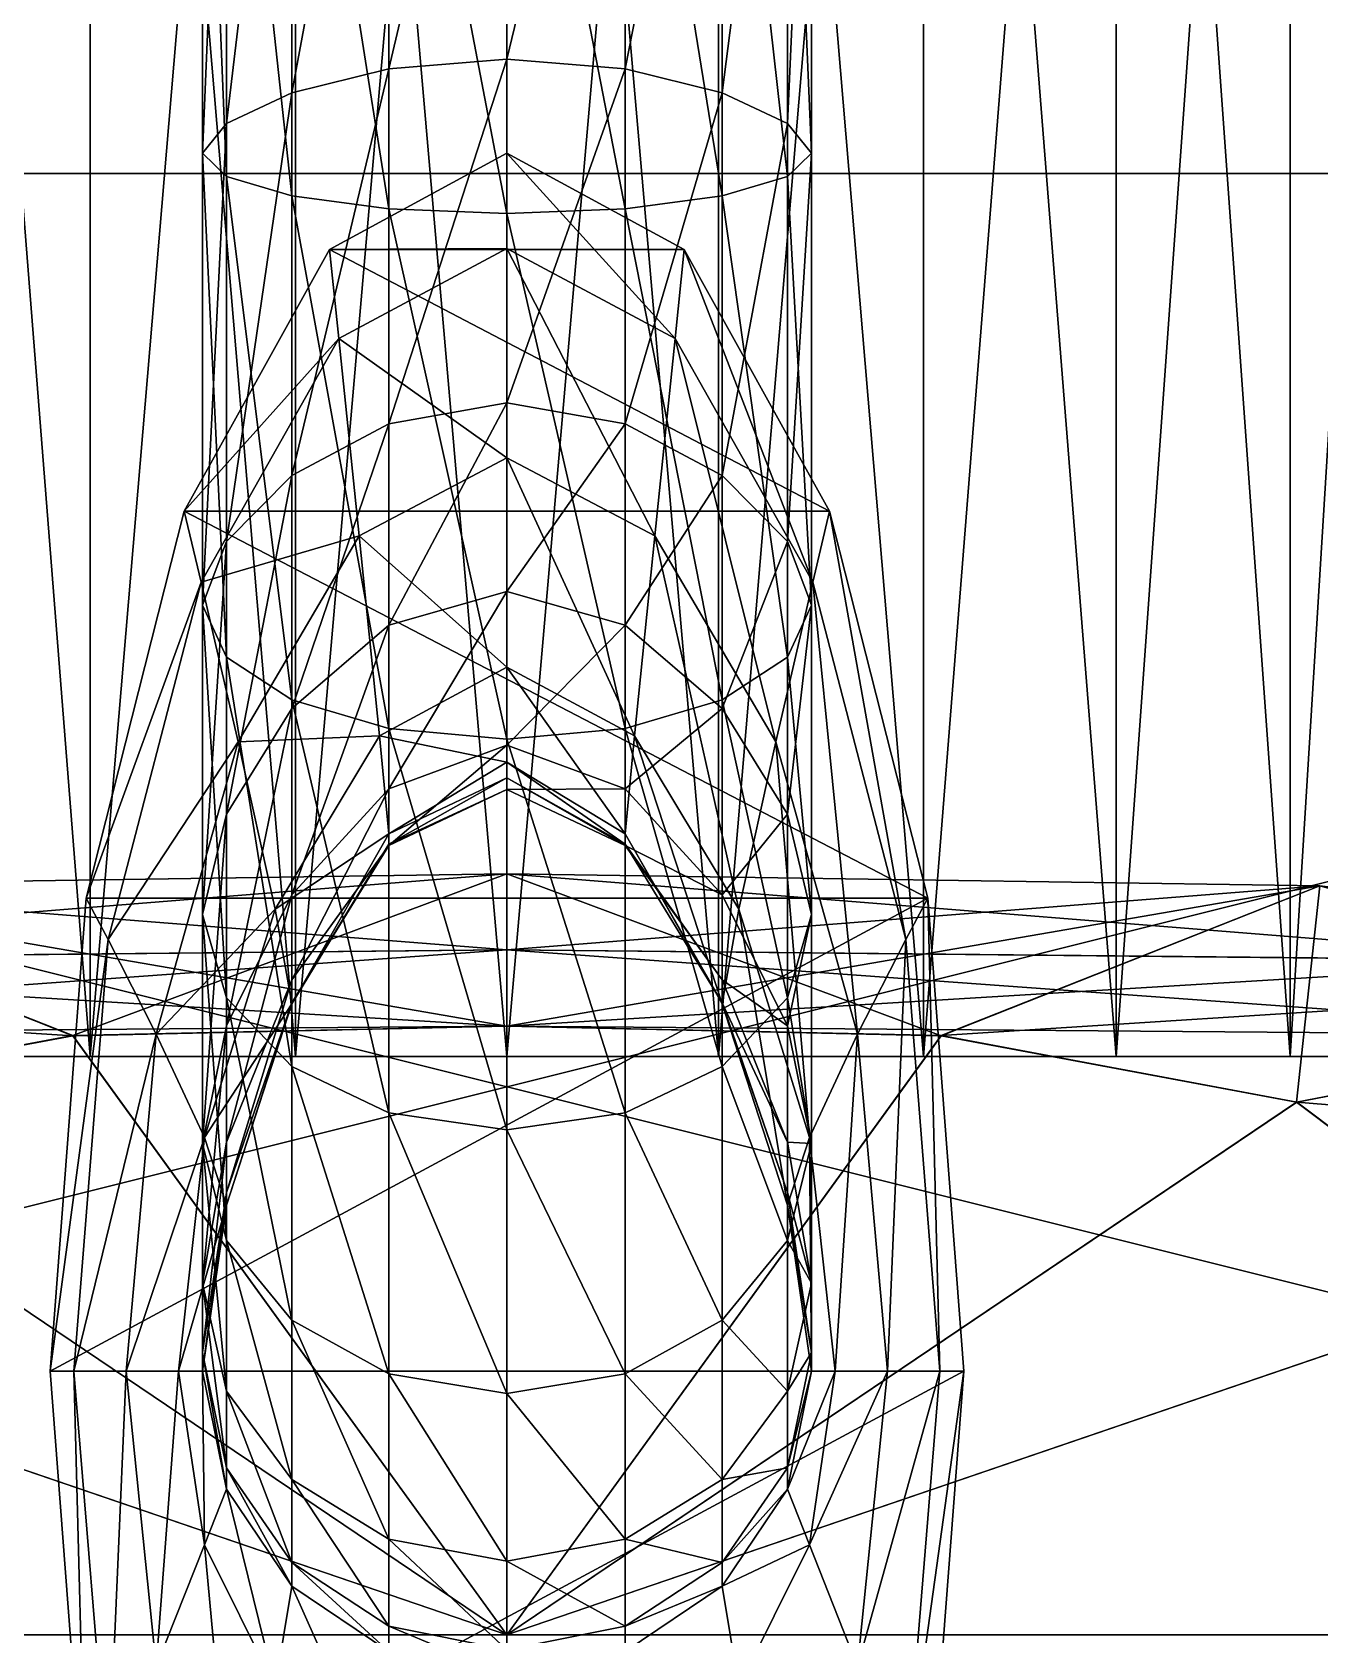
# Model space of a CAD drawing. Header units: metres. Extents: x -1.08 to 1.08, y -0.87 to 1.76.
# Drawn here: x -0.078 to 0.1335, y 0 to 0.2632 of the extents above; entities that cross this region are included whole.
import ezdxf

# ---------------------------------------------------------------- set-up
doc = ezdxf.new("R2010")
doc.units = ezdxf.units.M

msp = doc.modelspace()

# ---------------------------------------------------------------- linework, layer by layer
at = {"layer": 'Banana 1'}
for points in [[(-0.05, 0.24333, -0.53271), (-0.04605, 0.3373, -0.51308), (-0.04605, 0.24824, -0.51211)], [(-0.05, 0.24333, -0.53271), (-0.05, 0.3363, -0.53245), (-0.04605, 0.3373, -0.51308)], [(-0.04605, 0.24824, -0.51211), (-0.03531, 0.33835, -0.49568), (-0.03531, 0.25327, -0.49225)], [(-0.04605, 0.24824, -0.51211), (-0.04605, 0.3373, -0.51308), (-0.03531, 0.33835, -0.49568)], [(-0.03531, 0.25327, -0.49225), (-0.01941, 0.33917, -0.48312), (-0.01941, 0.2572, -0.47728)], [(-0.03531, 0.25327, -0.49225), (-0.03531, 0.33835, -0.49568), (-0.01941, 0.33917, -0.48312)], [(-0.01941, 0.2572, -0.47728), (0, 0.3395, -0.4783), (0, 0.25878, -0.47137)], [(-0.01941, 0.2572, -0.47728), (-0.01941, 0.33917, -0.48312), (0, 0.3395, -0.4783)], [(0, 0.25878, -0.47137), (0, 0.3395, -0.4783), (0.01941, 0.33917, -0.48312)], [(0, 0.25878, -0.47137), (0.01941, 0.33917, -0.48312), (0.01941, 0.2572, -0.47728)], [(0.01941, 0.2572, -0.47728), (0.01941, 0.33917, -0.48312), (0.03531, 0.33835, -0.49568)], [(0.01941, 0.2572, -0.47728), (0.03531, 0.33835, -0.49568), (0.03531, 0.25327, -0.49225)], [(0.03531, 0.25327, -0.49225), (0.03531, 0.33835, -0.49568), (0.04605, 0.3373, -0.51308)], [(0.03531, 0.25327, -0.49225), (0.04605, 0.3373, -0.51308), (0.04605, 0.24824, -0.51211)], [(0.04605, 0.24824, -0.51211), (0.04605, 0.3373, -0.51308), (0.05, 0.3363, -0.53245)], [(-0.04605, 0.2395, -0.55183), (-0.05, 0.3363, -0.53245), (-0.05, 0.24333, -0.53271)], [(-0.04605, 0.2395, -0.55183), (-0.04605, 0.33565, -0.55193), (-0.05, 0.3363, -0.53245)], [(-0.03531, 0.23635, -0.56748), (-0.04605, 0.33565, -0.55193), (-0.04605, 0.2395, -0.55183)], [(-0.03531, 0.23635, -0.56748), (-0.03531, 0.33512, -0.56789), (-0.04605, 0.33565, -0.55193)], [(-0.01941, 0.23423, -0.57806), (-0.03531, 0.33512, -0.56789), (-0.03531, 0.23635, -0.56748)], [(-0.01941, 0.23423, -0.57806), (-0.01941, 0.33477, -0.57866), (-0.03531, 0.33512, -0.56789)], [(0, 0.23345, -0.58194), (-0.01941, 0.33477, -0.57866), (-0.01941, 0.23423, -0.57806)], [(0, 0.23345, -0.58194), (0, 0.33463, -0.58262), (-0.01941, 0.33477, -0.57866)], [(0.01941, 0.23423, -0.57806), (0.01941, 0.33477, -0.57866), (0, 0.33463, -0.58262)], [(0.01941, 0.23423, -0.57806), (0, 0.33463, -0.58262), (0, 0.23345, -0.58194)], [(0.03531, 0.23635, -0.56748), (0.03531, 0.33512, -0.56789), (0.01941, 0.33477, -0.57866)], [(0.03531, 0.23635, -0.56748), (0.01941, 0.33477, -0.57866), (0.01941, 0.23423, -0.57806)], [(0.04605, 0.2395, -0.55183), (0.04605, 0.33565, -0.55193), (0.03531, 0.33512, -0.56789)], [(0.04605, 0.2395, -0.55183), (0.03531, 0.33512, -0.56789), (0.03531, 0.23635, -0.56748)], [(0.05, 0.24333, -0.53271), (0.05, 0.3363, -0.53245), (0.04605, 0.33565, -0.55193)], [(0.04605, 0.24824, -0.51211), (0.05, 0.3363, -0.53245), (0.05, 0.24333, -0.53271)], [(0.05, 0.24333, -0.53271), (0.04605, 0.33565, -0.55193), (0.04605, 0.2395, -0.55183)], [(-0.01941, 0.19891, -0.4664), (0, 0.25878, -0.47137), (0, 0.20234, -0.45998)], [(-0.01941, 0.19891, -0.4664), (-0.01941, 0.2572, -0.47728), (0, 0.25878, -0.47137)], [(0, 0.20234, -0.45998), (0, 0.25878, -0.47137), (0.01941, 0.2572, -0.47728)], [(-0.03531, 0.19043, -0.48239), (-0.01941, 0.2572, -0.47728), (-0.01941, 0.19891, -0.4664)], [(-0.03531, 0.19043, -0.48239), (-0.03531, 0.25327, -0.49225), (-0.01941, 0.2572, -0.47728)], [(0, 0.20234, -0.45998), (0.01941, 0.2572, -0.47728), (0.01941, 0.19891, -0.4664)], [(0.01941, 0.19891, -0.4664), (0.01941, 0.2572, -0.47728), (0.03531, 0.25327, -0.49225)], [(-0.04605, 0.17959, -0.50309), (-0.03531, 0.25327, -0.49225), (-0.03531, 0.19043, -0.48239)], [(-0.04605, 0.17959, -0.50309), (-0.04605, 0.24824, -0.51211), (-0.03531, 0.25327, -0.49225)], [(0.01941, 0.19891, -0.4664), (0.03531, 0.25327, -0.49225), (0.03531, 0.19043, -0.48239)], [(0.03531, 0.19043, -0.48239), (0.03531, 0.25327, -0.49225), (0.04605, 0.24824, -0.51211)], [(-0.05, 0.16911, -0.5236), (-0.04605, 0.24824, -0.51211), (-0.04605, 0.17959, -0.50309)], [(-0.05, 0.16911, -0.5236), (-0.05, 0.24333, -0.53271), (-0.04605, 0.24824, -0.51211)], [(0.03531, 0.19043, -0.48239), (0.04605, 0.24824, -0.51211), (0.04605, 0.17959, -0.50309)], [(0.04605, 0.17959, -0.50309), (0.04605, 0.24824, -0.51211), (0.05, 0.24333, -0.53271)], [(-0.04605, 0.16057, -0.54108), (-0.05, 0.24333, -0.53271), (-0.05, 0.16911, -0.5236)], [(-0.04605, 0.16057, -0.54108), (-0.04605, 0.2395, -0.55183), (-0.05, 0.24333, -0.53271)], [(-0.02912, 0.22755, -0.1973), (0, 0.22771, -0.21019), (0, 0.24333, -0.1973)], [(0.02912, 0.22755, -0.1973), (-0.02912, 0.22755, -0.1973), (0, 0.24333, -0.1973)], [(0, 0.24333, -0.1973), (0.0276, 0.21292, -0.21019), (0.02912, 0.22755, -0.1973)], [(0, 0.24333, -0.1973), (0, 0.22771, -0.21019), (0.0276, 0.21292, -0.21019)], [(0.05, 0.16911, -0.5236), (0.05, 0.24333, -0.53271), (0.04605, 0.2395, -0.55183)], [(0.04605, 0.17959, -0.50309), (0.05, 0.24333, -0.53271), (0.05, 0.16911, -0.5236)], [(-0.03531, 0.15358, -0.55539), (-0.04605, 0.2395, -0.55183), (-0.04605, 0.16057, -0.54108)], [(-0.03531, 0.15358, -0.55539), (-0.03531, 0.23635, -0.56748), (-0.04605, 0.2395, -0.55183)], [(0.04605, 0.16057, -0.54108), (0.04605, 0.2395, -0.55183), (0.03531, 0.23635, -0.56748)], [(0.05, 0.16911, -0.5236), (0.04605, 0.2395, -0.55183), (0.04605, 0.16057, -0.54108)], [(-0.01941, 0.14886, -0.56506), (-0.03531, 0.23635, -0.56748), (-0.03531, 0.15358, -0.55539)], [(-0.01941, 0.14886, -0.56506), (-0.01941, 0.23423, -0.57806), (-0.03531, 0.23635, -0.56748)], [(0.03531, 0.15358, -0.55539), (0.03531, 0.23635, -0.56748), (0.01941, 0.23423, -0.57806)], [(0.04605, 0.16057, -0.54108), (0.03531, 0.23635, -0.56748), (0.03531, 0.15358, -0.55539)], [(0, 0.14712, -0.56861), (-0.01941, 0.23423, -0.57806), (-0.01941, 0.14886, -0.56506)], [(0, 0.14712, -0.56861), (0, 0.23345, -0.58194), (-0.01941, 0.23423, -0.57806)], [(0.01941, 0.14886, -0.56506), (0.01941, 0.23423, -0.57806), (0, 0.23345, -0.58194)], [(0.01941, 0.14886, -0.56506), (0, 0.23345, -0.58194), (0, 0.14712, -0.56861)], [(0.03531, 0.15358, -0.55539), (0.01941, 0.23423, -0.57806), (0.01941, 0.14886, -0.56506)], [(-0.05297, 0.18458, -0.1973), (-0.0276, 0.21292, -0.21019), (-0.02912, 0.22755, -0.1973)], [(0.05297, 0.18458, -0.1973), (-0.05297, 0.18458, -0.1973), (-0.02912, 0.22755, -0.1973)], [(-0.02912, 0.22755, -0.1973), (-0.0276, 0.21292, -0.21019), (0, 0.22771, -0.21019)], [(-0.02912, 0.22755, -0.1973), (0.02912, 0.22755, -0.1973), (0.05297, 0.18458, -0.1973)], [(-0.0276, 0.21292, -0.21019), (0, 0.19333, -0.24417), (0, 0.22771, -0.21019)], [(0, 0.22771, -0.21019), (0.02427, 0.18053, -0.24417), (0.0276, 0.21292, -0.21019)], [(0, 0.22771, -0.21019), (0, 0.19333, -0.24417), (0.02427, 0.18053, -0.24417)], [(0.02912, 0.22755, -0.1973), (0.0276, 0.21292, -0.21019), (0.05021, 0.1729, -0.21019)], [(0.02912, 0.22755, -0.1973), (0.05021, 0.1729, -0.21019), (0.05297, 0.18458, -0.1973)], [(-0.05297, 0.18458, -0.1973), (-0.05021, 0.1729, -0.21019), (-0.0276, 0.21292, -0.21019)], [(-0.05021, 0.1729, -0.21019), (-0.02427, 0.18053, -0.24417), (-0.0276, 0.21292, -0.21019)], [(-0.0276, 0.21292, -0.21019), (-0.02427, 0.18053, -0.24417), (0, 0.19333, -0.24417)], [(0.0276, 0.21292, -0.21019), (0.02427, 0.18053, -0.24417), (0.04414, 0.14669, -0.24417)], [(0.0276, 0.21292, -0.21019), (0.04414, 0.14669, -0.24417), (0.05021, 0.1729, -0.21019)], [(-0.01941, 0.16581, -0.44982), (0, 0.20234, -0.45998), (0, 0.17137, -0.44427)], [(-0.01941, 0.16581, -0.44982), (-0.01941, 0.19891, -0.4664), (0, 0.20234, -0.45998)], [(0, 0.17137, -0.44427), (0, 0.20234, -0.45998), (0.01941, 0.19891, -0.4664)], [(-0.03531, 0.15214, -0.46349), (-0.01941, 0.19891, -0.4664), (-0.01941, 0.16581, -0.44982)], [(-0.03531, 0.15214, -0.46349), (-0.03531, 0.19043, -0.48239), (-0.01941, 0.19891, -0.4664)], [(0, 0.17137, -0.44427), (0.01941, 0.19891, -0.4664), (0.01941, 0.16581, -0.44982)], [(0.01941, 0.16581, -0.44982), (0.01941, 0.19891, -0.4664), (0.03531, 0.19043, -0.48239)], [(-0.02427, 0.18053, -0.24417), (0, 0.15896, -0.29222), (0, 0.19333, -0.24417)], [(0, 0.19333, -0.24417), (0.02093, 0.14766, -0.29222), (0.02427, 0.18053, -0.24417)], [(0, 0.19333, -0.24417), (0, 0.15896, -0.29222), (0.02093, 0.14766, -0.29222)], [(-0.04605, 0.13482, -0.48081), (-0.03531, 0.19043, -0.48239), (-0.03531, 0.15214, -0.46349)], [(-0.04605, 0.13482, -0.48081), (-0.04605, 0.17959, -0.50309), (-0.03531, 0.19043, -0.48239)], [(0.01941, 0.16581, -0.44982), (0.03531, 0.19043, -0.48239), (0.03531, 0.15214, -0.46349)], [(0.03531, 0.15214, -0.46349), (0.03531, 0.19043, -0.48239), (0.04605, 0.17959, -0.50309)], [(-0.06908, 0.12099, -0.1973), (-0.05021, 0.1729, -0.21019), (-0.05297, 0.18458, -0.1973)], [(0.06908, 0.12099, -0.1973), (-0.06908, 0.12099, -0.1973), (-0.05297, 0.18458, -0.1973)], [(0.05297, 0.18458, -0.1973), (0.06908, 0.12099, -0.1973), (-0.05297, 0.18458, -0.1973)], [(0.05297, 0.18458, -0.1973), (0.05021, 0.1729, -0.21019), (0.06548, 0.1142, -0.21019)], [(0.05297, 0.18458, -0.1973), (0.06548, 0.1142, -0.21019), (0.06908, 0.12099, -0.1973)], [(-0.05021, 0.1729, -0.21019), (-0.04414, 0.14669, -0.24417), (-0.02427, 0.18053, -0.24417)], [(-0.05, 0.11833, -0.4973), (-0.04605, 0.17959, -0.50309), (-0.04605, 0.13482, -0.48081)], [(-0.05, 0.11833, -0.4973), (-0.05, 0.16911, -0.5236), (-0.04605, 0.17959, -0.50309)], [(-0.04414, 0.14669, -0.24417), (-0.02093, 0.14766, -0.29222), (-0.02427, 0.18053, -0.24417)], [(-0.02427, 0.18053, -0.24417), (-0.02093, 0.14766, -0.29222), (0, 0.15896, -0.29222)], [(0.02427, 0.18053, -0.24417), (0.02093, 0.14766, -0.29222), (0.03807, 0.11919, -0.29222)], [(0.02427, 0.18053, -0.24417), (0.03807, 0.11919, -0.29222), (0.04414, 0.14669, -0.24417)], [(0.03531, 0.15214, -0.46349), (0.04605, 0.17959, -0.50309), (0.04605, 0.13482, -0.48081)], [(0.04605, 0.13482, -0.48081), (0.04605, 0.17959, -0.50309), (0.05, 0.16911, -0.5236)], [(-0.06908, 0.12099, -0.1973), (-0.06548, 0.1142, -0.21019), (-0.05021, 0.1729, -0.21019)], [(-0.06548, 0.1142, -0.21019), (-0.04414, 0.14669, -0.24417), (-0.05021, 0.1729, -0.21019)], [(-0.01941, 0.13896, -0.41744), (0, 0.17137, -0.44427), (0, 0.14615, -0.41291)], [(-0.01941, 0.13896, -0.41744), (-0.01941, 0.16581, -0.44982), (0, 0.17137, -0.44427)], [(0, 0.14615, -0.41291), (0, 0.17137, -0.44427), (0.01941, 0.16581, -0.44982)], [(0.05021, 0.1729, -0.21019), (0.04414, 0.14669, -0.24417), (0.05757, 0.09868, -0.24417)], [(0.05021, 0.1729, -0.21019), (0.05757, 0.09868, -0.24417), (0.06548, 0.1142, -0.21019)], [(-0.04605, 0.10461, -0.51103), (-0.05, 0.16911, -0.5236), (-0.05, 0.11833, -0.4973)], [(-0.04605, 0.10461, -0.51103), (-0.04605, 0.16057, -0.54108), (-0.05, 0.16911, -0.5236)], [(0.05, 0.11833, -0.4973), (0.05, 0.16911, -0.5236), (0.04605, 0.16057, -0.54108)], [(0.04605, 0.13482, -0.48081), (0.05, 0.16911, -0.5236), (0.05, 0.11833, -0.4973)], [(-0.03531, 0.12152, -0.4285), (-0.01941, 0.16581, -0.44982), (-0.01941, 0.13896, -0.41744)], [(-0.03531, 0.12152, -0.4285), (-0.03531, 0.15214, -0.46349), (-0.01941, 0.16581, -0.44982)], [(0, 0.14615, -0.41291), (0.01941, 0.16581, -0.44982), (0.01941, 0.13896, -0.41744)], [(0.01941, 0.13896, -0.41744), (0.01941, 0.16581, -0.44982), (0.03531, 0.15214, -0.46349)], [(-0.03531, 0.09336, -0.52227), (-0.04605, 0.16057, -0.54108), (-0.04605, 0.10461, -0.51103)], [(-0.03531, 0.09336, -0.52227), (-0.03531, 0.15358, -0.55539), (-0.04605, 0.16057, -0.54108)], [(0.04605, 0.10461, -0.51103), (0.04605, 0.16057, -0.54108), (0.03531, 0.15358, -0.55539)], [(0.05, 0.11833, -0.4973), (0.04605, 0.16057, -0.54108), (0.04605, 0.10461, -0.51103)], [(-0.02093, 0.14766, -0.29222), (0, 0.14333, -0.3473), (0, 0.15896, -0.29222)], [(0, 0.15896, -0.29222), (0.01941, 0.13158, -0.3473), (0.02093, 0.14766, -0.29222)], [(0, 0.15896, -0.29222), (0, 0.14333, -0.3473), (0.01941, 0.13158, -0.3473)], [(-0.01941, 0.08577, -0.52986), (-0.03531, 0.15358, -0.55539), (-0.03531, 0.09336, -0.52227)], [(-0.01941, 0.08577, -0.52986), (-0.01941, 0.14886, -0.56506), (-0.03531, 0.15358, -0.55539)], [(0.03531, 0.09336, -0.52227), (0.03531, 0.15358, -0.55539), (0.01941, 0.14886, -0.56506)], [(0.04605, 0.10461, -0.51103), (0.03531, 0.15358, -0.55539), (0.03531, 0.09336, -0.52227)], [(-0.04605, 0.10003, -0.44228), (-0.03531, 0.15214, -0.46349), (-0.03531, 0.12152, -0.4285)], [(-0.04605, 0.10003, -0.44228), (-0.04605, 0.13482, -0.48081), (-0.03531, 0.15214, -0.46349)], [(0.01941, 0.13896, -0.41744), (0.03531, 0.15214, -0.46349), (0.03531, 0.12152, -0.4285)], [(0.03531, 0.12152, -0.4285), (0.03531, 0.15214, -0.46349), (0.04605, 0.13482, -0.48081)], [(-0.04414, 0.14669, -0.24417), (-0.03807, 0.11919, -0.29222), (-0.02093, 0.14766, -0.29222)], [(-0.03807, 0.11919, -0.29222), (-0.01941, 0.13158, -0.3473), (-0.02093, 0.14766, -0.29222)], [(-0.02093, 0.14766, -0.29222), (-0.01941, 0.13158, -0.3473), (0, 0.14333, -0.3473)], [(0, 0.08298, -0.53265), (-0.01941, 0.14886, -0.56506), (-0.01941, 0.08577, -0.52986)], [(0, 0.08298, -0.53265), (0, 0.14712, -0.56861), (-0.01941, 0.14886, -0.56506)], [(0.01941, 0.08577, -0.52986), (0.01941, 0.14886, -0.56506), (0, 0.14712, -0.56861)], [(0.03531, 0.09336, -0.52227), (0.01941, 0.14886, -0.56506), (0.01941, 0.08577, -0.52986)], [(0.02093, 0.14766, -0.29222), (0.01941, 0.13158, -0.3473), (0.03531, 0.10365, -0.3473)], [(0.02093, 0.14766, -0.29222), (0.03531, 0.10365, -0.3473), (0.03807, 0.11919, -0.29222)], [(-0.06548, 0.1142, -0.21019), (-0.05757, 0.09868, -0.24417), (-0.04414, 0.14669, -0.24417)], [(-0.05757, 0.09868, -0.24417), (-0.03807, 0.11919, -0.29222), (-0.04414, 0.14669, -0.24417)], [(-0.01941, 0.12965, -0.39274), (0, 0.14615, -0.41291), (0, 0.13883, -0.38961)], [(-0.01941, 0.12965, -0.39274), (-0.01941, 0.13896, -0.41744), (0, 0.14615, -0.41291)], [(0.01941, 0.08577, -0.52986), (0, 0.14712, -0.56861), (0, 0.08298, -0.53265)], [(0, 0.13883, -0.38961), (0, 0.14615, -0.41291), (0.01941, 0.13896, -0.41744)], [(0.04414, 0.14669, -0.24417), (0.03807, 0.11919, -0.29222), (0.04965, 0.0817, -0.29222)], [(0.04414, 0.14669, -0.24417), (0.04965, 0.0817, -0.29222), (0.05757, 0.09868, -0.24417)], [(-0.01941, 0.13158, -0.3473), (0, 0.14077, -0.3694), (0, 0.14333, -0.3473)], [(0, 0.14333, -0.3473), (0.01941, 0.12987, -0.37095), (0.01941, 0.13158, -0.3473)], [(0, 0.14333, -0.3473), (0, 0.14077, -0.3694), (0.01941, 0.12987, -0.37095)], [(-0.01941, 0.13158, -0.3473), (-0.01941, 0.12987, -0.37095), (0, 0.14077, -0.3694)], [(-0.01941, 0.12987, -0.37095), (0, 0.13883, -0.38961), (0, 0.14077, -0.3694)], [(0, 0.14077, -0.3694), (0.01941, 0.12965, -0.39274), (0.01941, 0.12987, -0.37095)], [(0, 0.14077, -0.3694), (0, 0.13883, -0.38961), (0.01941, 0.12965, -0.39274)], [(-0.03531, 0.1076, -0.40032), (-0.01941, 0.13896, -0.41744), (-0.01941, 0.12965, -0.39274)], [(-0.03531, 0.1076, -0.40032), (-0.03531, 0.12152, -0.4285), (-0.01941, 0.13896, -0.41744)], [(-0.01941, 0.12987, -0.37095), (-0.01941, 0.12965, -0.39274), (0, 0.13883, -0.38961)], [(0, 0.13883, -0.38961), (0.01941, 0.13896, -0.41744), (0.01941, 0.12965, -0.39274)], [(0.01941, 0.12965, -0.39274), (0.01941, 0.13896, -0.41744), (0.03531, 0.12152, -0.4285)], [(-0.05, 0.0807, -0.45497), (-0.04605, 0.13482, -0.48081), (-0.04605, 0.10003, -0.44228)], [(-0.05, 0.0807, -0.45497), (-0.05, 0.11833, -0.4973), (-0.04605, 0.13482, -0.48081)], [(0.03531, 0.12152, -0.4285), (0.04605, 0.13482, -0.48081), (0.04605, 0.10003, -0.44228)], [(0.04605, 0.10003, -0.44228), (0.04605, 0.13482, -0.48081), (0.05, 0.11833, -0.4973)], [(-0.03807, 0.11919, -0.29222), (-0.03531, 0.10365, -0.3473), (-0.01941, 0.13158, -0.3473)], [(-0.03531, 0.10365, -0.3473), (-0.01941, 0.12987, -0.37095), (-0.01941, 0.13158, -0.3473)], [(-0.03531, 0.10365, -0.3473), (-0.03531, 0.10383, -0.37468), (-0.01941, 0.12987, -0.37095)], [(-0.03531, 0.10383, -0.37468), (-0.01941, 0.12965, -0.39274), (-0.01941, 0.12987, -0.37095)], [(-0.03531, 0.10383, -0.37468), (-0.03531, 0.1076, -0.40032), (-0.01941, 0.12965, -0.39274)], [(0.01941, 0.13158, -0.3473), (0.03531, 0.10383, -0.37468), (0.03531, 0.10365, -0.3473)], [(0.01941, 0.13158, -0.3473), (0.01941, 0.12987, -0.37095), (0.03531, 0.10383, -0.37468)], [(0.01941, 0.12987, -0.37095), (0.03531, 0.1076, -0.40032), (0.03531, 0.10383, -0.37468)], [(0.01941, 0.12987, -0.37095), (0.01941, 0.12965, -0.39274), (0.03531, 0.1076, -0.40032)], [(0.01941, 0.12965, -0.39274), (0.03531, 0.12152, -0.4285), (0.03531, 0.1076, -0.40032)], [(-0.04605, 0.08091, -0.40965), (-0.03531, 0.12152, -0.4285), (-0.03531, 0.1076, -0.40032)], [(-0.04605, 0.08091, -0.40965), (-0.04605, 0.10003, -0.44228), (-0.03531, 0.12152, -0.4285)], [(0.03531, 0.1076, -0.40032), (0.03531, 0.12152, -0.4285), (0.04605, 0.10003, -0.44228)], [(-0.075, 0.04333, -0.1973), (-0.06548, 0.1142, -0.21019), (-0.06908, 0.12099, -0.1973)], [(-0.06908, 0.12099, -0.1973), (0.06908, 0.12099, -0.1973), (-0.075, 0.04333, -0.1973)], [(0.075, 0.04333, -0.1973), (-0.075, 0.04333, -0.1973), (0.06908, 0.12099, -0.1973)], [(-0.05757, 0.09868, -0.24417), (-0.04965, 0.0817, -0.29222), (-0.03807, 0.11919, -0.29222)], [(-0.04965, 0.0817, -0.29222), (-0.03531, 0.10365, -0.3473), (-0.03807, 0.11919, -0.29222)], [(0.03807, 0.11919, -0.29222), (0.03531, 0.10365, -0.3473), (0.04605, 0.07056, -0.3473)], [(0.03807, 0.11919, -0.29222), (0.04605, 0.07056, -0.3473), (0.04965, 0.0817, -0.29222)], [(0.06908, 0.12099, -0.1973), (0.06548, 0.1142, -0.21019), (0.07109, 0.04333, -0.21019)], [(0.06908, 0.12099, -0.1973), (0.07109, 0.04333, -0.21019), (0.075, 0.04333, -0.1973)], [(-0.04605, 0.06476, -0.4657), (-0.05, 0.11833, -0.4973), (-0.05, 0.0807, -0.45497)], [(-0.04605, 0.06476, -0.4657), (-0.04605, 0.10461, -0.51103), (-0.05, 0.11833, -0.4973)], [(0.05, 0.0807, -0.45497), (0.05, 0.11833, -0.4973), (0.04605, 0.10461, -0.51103)], [(0.04605, 0.10003, -0.44228), (0.05, 0.11833, -0.4973), (0.05, 0.0807, -0.45497)], [(-0.075, 0.04333, -0.1973), (-0.07109, 0.04333, -0.21019), (-0.06548, 0.1142, -0.21019)], [(-0.07109, 0.04333, -0.21019), (-0.05757, 0.09868, -0.24417), (-0.06548, 0.1142, -0.21019)], [(0.06548, 0.1142, -0.21019), (0.05757, 0.09868, -0.24417), (0.0625, 0.04333, -0.24417)], [(0.06548, 0.1142, -0.21019), (0.0625, 0.04333, -0.24417), (0.07109, 0.04333, -0.21019)], [(-0.04605, 0.07268, -0.37922), (-0.03531, 0.1076, -0.40032), (-0.03531, 0.10383, -0.37468)], [(-0.04605, 0.07268, -0.37922), (-0.04605, 0.08091, -0.40965), (-0.03531, 0.1076, -0.40032)], [(0.03531, 0.10383, -0.37468), (0.03531, 0.1076, -0.40032), (0.04605, 0.08091, -0.40965)], [(0.03531, 0.1076, -0.40032), (0.04605, 0.10003, -0.44228), (0.04605, 0.08091, -0.40965)], [(-0.04965, 0.0817, -0.29222), (-0.04605, 0.07056, -0.3473), (-0.03531, 0.10365, -0.3473)], [(-0.03531, 0.05171, -0.47449), (-0.04605, 0.10461, -0.51103), (-0.04605, 0.06476, -0.4657)], [(-0.03531, 0.05171, -0.47449), (-0.03531, 0.09336, -0.52227), (-0.04605, 0.10461, -0.51103)], [(-0.04605, 0.07056, -0.3473), (-0.03531, 0.10383, -0.37468), (-0.03531, 0.10365, -0.3473)], [(-0.04605, 0.07056, -0.3473), (-0.04605, 0.07268, -0.37922), (-0.03531, 0.10383, -0.37468)], [(0.04605, 0.06476, -0.4657), (0.04605, 0.10461, -0.51103), (0.03531, 0.09336, -0.52227)], [(0.03531, 0.10365, -0.3473), (0.03531, 0.10383, -0.37468), (0.04605, 0.07268, -0.37922)], [(0.03531, 0.10383, -0.37468), (0.04605, 0.08091, -0.40965), (0.04605, 0.07268, -0.37922)], [(0.03531, 0.10365, -0.3473), (0.04605, 0.07268, -0.37922), (0.04605, 0.07056, -0.3473)], [(0.05, 0.0807, -0.45497), (0.04605, 0.10461, -0.51103), (0.04605, 0.06476, -0.4657)], [(-0.07109, 0.04333, -0.21019), (-0.0625, 0.04333, -0.24417), (-0.05757, 0.09868, -0.24417)], [(-0.0625, 0.04333, -0.24417), (-0.04965, 0.0817, -0.29222), (-0.05757, 0.09868, -0.24417)], [(-0.05, 0.05779, -0.41801), (-0.04605, 0.10003, -0.44228), (-0.04605, 0.08091, -0.40965)], [(-0.05, 0.05779, -0.41801), (-0.05, 0.0807, -0.45497), (-0.04605, 0.10003, -0.44228)], [(0.04605, 0.08091, -0.40965), (0.04605, 0.10003, -0.44228), (0.05, 0.0807, -0.45497)], [(0.05757, 0.09868, -0.24417), (0.04965, 0.0817, -0.29222), (0.05391, 0.04333, -0.29222)], [(0.05757, 0.09868, -0.24417), (0.05391, 0.04333, -0.29222), (0.0625, 0.04333, -0.24417)], [(-0.01941, 0.0429, -0.48043), (-0.03531, 0.09336, -0.52227), (-0.03531, 0.05171, -0.47449)], [(-0.01941, 0.0429, -0.48043), (-0.01941, 0.08577, -0.52986), (-0.03531, 0.09336, -0.52227)], [(0.03531, 0.05171, -0.47449), (0.03531, 0.09336, -0.52227), (0.01941, 0.08577, -0.52986)], [(0.04605, 0.06476, -0.4657), (0.03531, 0.09336, -0.52227), (0.03531, 0.05171, -0.47449)], [(0, 0.03966, -0.48261), (-0.01941, 0.08577, -0.52986), (-0.01941, 0.0429, -0.48043)], [(0, 0.03966, -0.48261), (0, 0.08298, -0.53265), (-0.01941, 0.08577, -0.52986)], [(0.01941, 0.0429, -0.48043), (0.01941, 0.08577, -0.52986), (0, 0.08298, -0.53265)], [(0.03531, 0.05171, -0.47449), (0.01941, 0.08577, -0.52986), (0.01941, 0.0429, -0.48043)], [(-0.0625, 0.04333, -0.24417), (-0.05391, 0.04333, -0.29222), (-0.04965, 0.0817, -0.29222)], [(-0.05391, 0.04333, -0.29222), (-0.04605, 0.07056, -0.3473), (-0.04965, 0.0817, -0.29222)], [(0.01941, 0.0429, -0.48043), (0, 0.08298, -0.53265), (0, 0.03966, -0.48261)], [(0.04965, 0.0817, -0.29222), (0.04605, 0.07056, -0.3473), (0.05, 0.04333, -0.3473)], [(0.04965, 0.0817, -0.29222), (0.05, 0.04333, -0.3473), (0.05391, 0.04333, -0.29222)], [(-0.05, 0.04641, -0.38319), (-0.04605, 0.08091, -0.40965), (-0.04605, 0.07268, -0.37922)], [(-0.05, 0.04641, -0.38319), (-0.05, 0.05779, -0.41801), (-0.04605, 0.08091, -0.40965)], [(-0.04605, 0.04005, -0.42494), (-0.05, 0.0807, -0.45497), (-0.05, 0.05779, -0.41801)], [(-0.04605, 0.04005, -0.42494), (-0.04605, 0.06476, -0.4657), (-0.05, 0.0807, -0.45497)], [(0.04605, 0.07268, -0.37922), (0.04605, 0.08091, -0.40965), (0.05, 0.05779, -0.41801)], [(0.04605, 0.08091, -0.40965), (0.05, 0.0807, -0.45497), (0.05, 0.05779, -0.41801)], [(0.05, 0.05779, -0.41801), (0.05, 0.0807, -0.45497), (0.04605, 0.06476, -0.4657)], [(-0.05, 0.04333, -0.3473), (-0.04605, 0.07268, -0.37922), (-0.04605, 0.07056, -0.3473)], [(-0.05, 0.04333, -0.3473), (-0.05, 0.04641, -0.38319), (-0.04605, 0.07268, -0.37922)], [(0.04605, 0.07056, -0.3473), (0.04605, 0.07268, -0.37922), (0.05, 0.04641, -0.38319)], [(0.04605, 0.07268, -0.37922), (0.05, 0.05779, -0.41801), (0.05, 0.04641, -0.38319)], [(-0.05391, 0.04333, -0.29222), (-0.05, 0.04333, -0.3473), (-0.04605, 0.07056, -0.3473)], [(0.04605, 0.07056, -0.3473), (0.05, 0.04641, -0.38319), (0.05, 0.04333, -0.3473)], [(-0.03531, 0.02552, -0.43063), (-0.04605, 0.06476, -0.4657), (-0.04605, 0.04005, -0.42494)], [(-0.03531, 0.02552, -0.43063), (-0.03531, 0.05171, -0.47449), (-0.04605, 0.06476, -0.4657)], [(0.04605, 0.04005, -0.42494), (0.04605, 0.06476, -0.4657), (0.03531, 0.05171, -0.47449)], [(0.05, 0.05779, -0.41801), (0.04605, 0.06476, -0.4657), (0.04605, 0.04005, -0.42494)], [(-0.04605, 0.02745, -0.38629), (-0.05, 0.05779, -0.41801), (-0.05, 0.04641, -0.38319)], [(-0.04605, 0.02745, -0.38629), (-0.04605, 0.04005, -0.42494), (-0.05, 0.05779, -0.41801)], [(0.05, 0.04641, -0.38319), (0.05, 0.05779, -0.41801), (0.04605, 0.04005, -0.42494)], [(-0.01941, 0.01571, -0.43446), (-0.03531, 0.05171, -0.47449), (-0.03531, 0.02552, -0.43063)], [(-0.01941, 0.01571, -0.43446), (-0.01941, 0.0429, -0.48043), (-0.03531, 0.05171, -0.47449)], [(0.03531, 0.02552, -0.43063), (0.03531, 0.05171, -0.47449), (0.01941, 0.0429, -0.48043)], [(0.04605, 0.04005, -0.42494), (0.03531, 0.05171, -0.47449), (0.03531, 0.02552, -0.43063)], [(-0.04605, 0.02392, -0.3473), (-0.05, 0.04641, -0.38319), (-0.05, 0.04333, -0.3473)], [(-0.04605, 0.02392, -0.3473), (-0.04605, 0.02745, -0.38629), (-0.05, 0.04641, -0.38319)], [(0.05, 0.04333, -0.3473), (0.05, 0.04641, -0.38319), (0.04605, 0.02745, -0.38629)], [(0.05, 0.04641, -0.38319), (0.04605, 0.04005, -0.42494), (0.04605, 0.02745, -0.38629)], [(-0.06908, -0.03432, -0.1973), (-0.07109, 0.04333, -0.21019), (-0.075, 0.04333, -0.1973)], [(-0.06908, -0.03432, -0.1973), (-0.075, 0.04333, -0.1973), (0.075, 0.04333, -0.1973)], [(-0.06908, -0.03432, -0.1973), (-0.06548, -0.02522, -0.21019), (-0.07109, 0.04333, -0.21019)], [(-0.06548, -0.02522, -0.21019), (-0.0625, 0.04333, -0.24417), (-0.07109, 0.04333, -0.21019)], [(0.075, 0.04333, -0.1973), (0.06908, -0.03432, -0.1973), (-0.06908, -0.03432, -0.1973)], [(-0.06548, -0.02522, -0.21019), (-0.05757, -0.0052, -0.24417), (-0.0625, 0.04333, -0.24417)], [(-0.05757, -0.0052, -0.24417), (-0.05391, 0.04333, -0.29222), (-0.0625, 0.04333, -0.24417)], [(-0.05757, -0.0052, -0.24417), (-0.04965, 0.01482, -0.29222), (-0.05391, 0.04333, -0.29222)], [(-0.04965, 0.01482, -0.29222), (-0.05, 0.04333, -0.3473), (-0.05391, 0.04333, -0.29222)], [(-0.04965, 0.01482, -0.29222), (-0.04605, 0.02392, -0.3473), (-0.05, 0.04333, -0.3473)], [(0, 0.0121, -0.43587), (-0.01941, 0.0429, -0.48043), (-0.01941, 0.01571, -0.43446)], [(0, 0.0121, -0.43587), (0, 0.03966, -0.48261), (-0.01941, 0.0429, -0.48043)], [(0.01941, 0.01571, -0.43446), (0.01941, 0.0429, -0.48043), (0, 0.03966, -0.48261)], [(0.03531, 0.02552, -0.43063), (0.01941, 0.0429, -0.48043), (0.01941, 0.01571, -0.43446)], [(0.05391, 0.04333, -0.29222), (0.04605, 0.02392, -0.3473), (0.04965, 0.01482, -0.29222)], [(0.05391, 0.04333, -0.29222), (0.05, 0.04333, -0.3473), (0.04605, 0.02392, -0.3473)], [(0.05, 0.04333, -0.3473), (0.04605, 0.02745, -0.38629), (0.04605, 0.02392, -0.3473)], [(0.0625, 0.04333, -0.24417), (0.04965, 0.01482, -0.29222), (0.05757, -0.0052, -0.24417)], [(0.0625, 0.04333, -0.24417), (0.05391, 0.04333, -0.29222), (0.04965, 0.01482, -0.29222)], [(0.07109, 0.04333, -0.21019), (0.05757, -0.0052, -0.24417), (0.06548, -0.02522, -0.21019)], [(0.07109, 0.04333, -0.21019), (0.0625, 0.04333, -0.24417), (0.05757, -0.0052, -0.24417)], [(0.075, 0.04333, -0.1973), (0.06548, -0.02522, -0.21019), (0.06908, -0.03432, -0.1973)], [(0.075, 0.04333, -0.1973), (0.07109, 0.04333, -0.21019), (0.06548, -0.02522, -0.21019)], [(-0.03531, 0.01192, -0.38884), (-0.04605, 0.04005, -0.42494), (-0.04605, 0.02745, -0.38629)], [(-0.03531, 0.01192, -0.38884), (-0.03531, 0.02552, -0.43063), (-0.04605, 0.04005, -0.42494)], [(0.01941, 0.01571, -0.43446), (0, 0.03966, -0.48261), (0, 0.0121, -0.43587)], [(0.04605, 0.02745, -0.38629), (0.04605, 0.04005, -0.42494), (0.03531, 0.02552, -0.43063)], [(-0.03531, 0.00802, -0.3473), (-0.04605, 0.02745, -0.38629), (-0.04605, 0.02392, -0.3473)], [(-0.03531, 0.00802, -0.3473), (-0.03531, 0.01192, -0.38884), (-0.04605, 0.02745, -0.38629)], [(0.04605, 0.02392, -0.3473), (0.04605, 0.02745, -0.38629), (0.03531, 0.01192, -0.38884)], [(0.04605, 0.02745, -0.38629), (0.03531, 0.02552, -0.43063), (0.03531, 0.01192, -0.38884)], [(-0.03807, -0.00853, -0.29222), (-0.04605, 0.02392, -0.3473), (-0.04965, 0.01482, -0.29222)], [(-0.03807, -0.00853, -0.29222), (-0.03531, 0.00802, -0.3473), (-0.04605, 0.02392, -0.3473)], [(-0.01941, 0.00142, -0.39055), (-0.03531, 0.02552, -0.43063), (-0.03531, 0.01192, -0.38884)], [(-0.01941, 0.00142, -0.39055), (-0.01941, 0.01571, -0.43446), (-0.03531, 0.02552, -0.43063)], [(0.03531, 0.01192, -0.38884), (0.03531, 0.02552, -0.43063), (0.01941, 0.01571, -0.43446)], [(0.04965, 0.01482, -0.29222), (0.04605, 0.02392, -0.3473), (0.03531, 0.00802, -0.3473)], [(0.04605, 0.02392, -0.3473), (0.03531, 0.01192, -0.38884), (0.03531, 0.00802, -0.3473)], [(-0.04414, -0.04495, -0.24417), (-0.04965, 0.01482, -0.29222), (-0.05757, -0.0052, -0.24417)], [(-0.04414, -0.04495, -0.24417), (-0.03807, -0.00853, -0.29222), (-0.04965, 0.01482, -0.29222)], [(0, -0.00243, -0.39118), (-0.01941, 0.01571, -0.43446), (-0.01941, 0.00142, -0.39055)], [(0, -0.00243, -0.39118), (0, 0.0121, -0.43587), (-0.01941, 0.01571, -0.43446)], [(0.01941, 0.00142, -0.39055), (0.01941, 0.01571, -0.43446), (0, 0.0121, -0.43587)], [(0.03531, 0.01192, -0.38884), (0.01941, 0.01571, -0.43446), (0.01941, 0.00142, -0.39055)], [(0.04965, 0.01482, -0.29222), (0.03531, 0.00802, -0.3473), (0.03807, -0.00853, -0.29222)], [(0.05757, -0.0052, -0.24417), (0.04965, 0.01482, -0.29222), (0.03807, -0.00853, -0.29222)], [(-0.01941, -0.00272, -0.3473), (-0.03531, 0.01192, -0.38884), (-0.03531, 0.00802, -0.3473)], [(-0.01941, -0.00272, -0.3473), (-0.01941, 0.00142, -0.39055), (-0.03531, 0.01192, -0.38884)], [(0.01941, 0.00142, -0.39055), (0, 0.0121, -0.43587), (0, -0.00243, -0.39118)], [(0.03531, 0.00802, -0.3473), (0.03531, 0.01192, -0.38884), (0.01941, 0.00142, -0.39055)], [(-0.02093, -0.02431, -0.29222), (-0.03531, 0.00802, -0.3473), (-0.03807, -0.00853, -0.29222)], [(-0.02093, -0.02431, -0.29222), (-0.01941, -0.00272, -0.3473), (-0.03531, 0.00802, -0.3473)], [(0.03807, -0.00853, -0.29222), (0.03531, 0.00802, -0.3473), (0.01941, -0.00272, -0.3473)], [(0.03531, 0.00802, -0.3473), (0.01941, 0.00142, -0.39055), (0.01941, -0.00272, -0.3473)], [(0, -0.00667, -0.3473), (-0.01941, 0.00142, -0.39055), (-0.01941, -0.00272, -0.3473)], [(0, -0.00667, -0.3473), (0, -0.00243, -0.39118), (-0.01941, 0.00142, -0.39055)], [(0.01941, -0.00272, -0.3473), (0.01941, 0.00142, -0.39055), (0, -0.00243, -0.39118)]]:
    msp.add_3dface(points, dxfattribs=at)
at = {"layer": 'Cube'}
for points in [[(-0.6, 0.24, 0), (0.6, -0.06, 0), (-0.6, -0.06, 0)], [(-0.6, 0.24, 0), (0.6, 0.24, 0), (0.6, -0.06, 0)], [(0.6, 0.24, -0.2), (-0.6, 0.24, 0), (-0.6, 0.24, -0.2)], [(0.6, 0.24, -0.2), (0.6, 0.24, 0), (-0.6, 0.24, 0)], [(-0.6, -0.06, -0.2), (0.6, 0.24, -0.2), (-0.6, 0.24, -0.2)], [(-0.6, -0.06, -0.2), (0.6, -0.06, -0.2), (0.6, 0.24, -0.2)]]:
    msp.add_3dface(points, dxfattribs=at)
at = {"layer": 'Cylinder 11'}
for points in [[(-0.1, 0.095, -0.12679), (-0.0684, 0.495, -0.11206), (-0.0684, 0.095, -0.11206)], [(-0.1, 0.095, -0.12679), (-0.1, 0.495, -0.12679), (-0.0684, 0.495, -0.11206)], [(-0.0684, 0.095, -0.48794), (-0.1, 0.495, -0.47321), (-0.1, 0.095, -0.47321)], [(-0.0684, 0.095, -0.48794), (-0.0684, 0.495, -0.48794), (-0.1, 0.495, -0.47321)], [(-0.0684, 0.095, -0.11206), (-0.03473, 0.495, -0.10304), (-0.03473, 0.095, -0.10304)], [(-0.0684, 0.095, -0.11206), (-0.0684, 0.495, -0.11206), (-0.03473, 0.495, -0.10304)], [(-0.03473, 0.095, -0.49696), (-0.0684, 0.495, -0.48794), (-0.0684, 0.095, -0.48794)], [(-0.03473, 0.095, -0.49696), (-0.03473, 0.495, -0.49696), (-0.0684, 0.495, -0.48794)], [(-0.03473, 0.095, -0.10304), (0, 0.495, -0.1), (0, 0.095, -0.1)], [(-0.03473, 0.095, -0.10304), (-0.03473, 0.495, -0.10304), (0, 0.495, -0.1)], [(0, 0.095, -0.5), (-0.03473, 0.495, -0.49696), (-0.03473, 0.095, -0.49696)], [(0, 0.095, -0.5), (0, 0.495, -0.5), (-0.03473, 0.495, -0.49696)], [(0.03473, 0.095, -0.49696), (0, 0.495, -0.5), (0, 0.095, -0.5)], [(0.03473, 0.095, -0.49696), (0.03473, 0.495, -0.49696), (0, 0.495, -0.5)], [(0, 0.095, -0.1), (0.03473, 0.495, -0.10304), (0.03473, 0.095, -0.10304)], [(0, 0.095, -0.1), (0, 0.495, -0.1), (0.03473, 0.495, -0.10304)], [(0.0684, 0.095, -0.48794), (0.03473, 0.495, -0.49696), (0.03473, 0.095, -0.49696)], [(0.0684, 0.095, -0.48794), (0.0684, 0.495, -0.48794), (0.03473, 0.495, -0.49696)], [(0.03473, 0.095, -0.10304), (0.0684, 0.495, -0.11206), (0.0684, 0.095, -0.11206)], [(0.03473, 0.095, -0.10304), (0.03473, 0.495, -0.10304), (0.0684, 0.495, -0.11206)], [(0.1, 0.095, -0.47321), (0.0684, 0.495, -0.48794), (0.0684, 0.095, -0.48794)], [(0.1, 0.095, -0.47321), (0.1, 0.495, -0.47321), (0.0684, 0.495, -0.48794)], [(0.0684, 0.095, -0.11206), (0.1, 0.495, -0.12679), (0.1, 0.095, -0.12679)], [(0.0684, 0.095, -0.11206), (0.0684, 0.495, -0.11206), (0.1, 0.495, -0.12679)], [(0.12856, 0.095, -0.45321), (0.1, 0.495, -0.47321), (0.1, 0.095, -0.47321)], [(0.12856, 0.095, -0.45321), (0.12856, 0.495, -0.45321), (0.1, 0.495, -0.47321)], [(0.1, 0.095, -0.12679), (0.12856, 0.495, -0.14679), (0.12856, 0.095, -0.14679)], [(0.1, 0.095, -0.12679), (0.1, 0.495, -0.12679), (0.12856, 0.495, -0.14679)], [(0.15321, 0.095, -0.42856), (0.12856, 0.495, -0.45321), (0.12856, 0.095, -0.45321)], [(0.15321, 0.095, -0.42856), (0.15321, 0.495, -0.42856), (0.12856, 0.495, -0.45321)], [(0.12856, 0.095, -0.14679), (0.15321, 0.495, -0.17144), (0.15321, 0.095, -0.17144)], [(0.12856, 0.095, -0.14679), (0.12856, 0.495, -0.14679), (0.15321, 0.495, -0.17144)], [(0, 0.095, -0.3), (-0.2, 0.095, -0.3), (-0.19696, 0.095, -0.26527)], [(0, 0.095, -0.3), (-0.2, 0.095, -0.3), (0, 0.095, -0.3)], [(0, 0.095, -0.3), (-0.19696, 0.095, -0.33473), (-0.2, 0.095, -0.3)], [(0, 0.095, -0.3), (-0.19696, 0.095, -0.26527), (-0.18794, 0.095, -0.2316)], [(0, 0.095, -0.3), (-0.19696, 0.095, -0.26527), (0, 0.095, -0.3)], [(0, 0.095, -0.3), (-0.19696, 0.095, -0.33473), (0, 0.095, -0.3)], [(0, 0.095, -0.3), (-0.18794, 0.095, -0.3684), (-0.19696, 0.095, -0.33473)], [(0, 0.095, -0.3), (-0.18794, 0.095, -0.2316), (-0.1732, 0.095, -0.2)], [(0, 0.095, -0.3), (-0.18794, 0.095, -0.2316), (0, 0.095, -0.3)], [(0, 0.095, -0.3), (-0.18794, 0.095, -0.3684), (0, 0.095, -0.3)], [(0, 0.095, -0.3), (-0.1732, 0.095, -0.4), (-0.18794, 0.095, -0.3684)], [(0, 0.095, -0.3), (-0.1732, 0.095, -0.2), (-0.15321, 0.095, -0.17144)], [(0, 0.095, -0.3), (-0.1732, 0.095, -0.2), (0, 0.095, -0.3)], [(0, 0.095, -0.3), (-0.1732, 0.095, -0.4), (0, 0.095, -0.3)], [(0, 0.095, -0.3), (-0.15321, 0.095, -0.42856), (-0.1732, 0.095, -0.4)], [(0, 0.095, -0.3), (-0.15321, 0.095, -0.17144), (-0.12856, 0.095, -0.14679)], [(0, 0.095, -0.3), (-0.15321, 0.095, -0.17144), (0, 0.095, -0.3)], [(0, 0.095, -0.3), (-0.15321, 0.095, -0.42856), (0, 0.095, -0.3)], [(0, 0.095, -0.3), (-0.12856, 0.095, -0.45321), (-0.15321, 0.095, -0.42856)], [(0, 0.095, -0.3), (-0.12856, 0.095, -0.14679), (-0.1, 0.095, -0.12679)], [(0, 0.095, -0.3), (-0.12856, 0.095, -0.14679), (0, 0.095, -0.3)], [(0, 0.095, -0.3), (-0.12856, 0.095, -0.45321), (0, 0.095, -0.3)], [(0, 0.095, -0.3), (-0.1, 0.095, -0.47321), (-0.12856, 0.095, -0.45321)], [(0, 0.095, -0.3), (-0.1, 0.095, -0.12679), (-0.0684, 0.095, -0.11206)], [(-0.1, 0.095, -0.12679), (-0.0684, 0.095, -0.11206), (-0.0684, 0.095, -0.11206)], [(-0.1, 0.095, -0.12679), (-0.1, 0.095, -0.12679), (-0.0684, 0.095, -0.11206)], [(0, 0.095, -0.3), (-0.1, 0.095, -0.12679), (0, 0.095, -0.3)], [(0, 0.095, -0.3), (-0.1, 0.095, -0.47321), (0, 0.095, -0.3)], [(0, 0.095, -0.3), (-0.0684, 0.095, -0.48794), (-0.1, 0.095, -0.47321)], [(-0.0684, 0.095, -0.48794), (-0.1, 0.095, -0.47321), (-0.1, 0.095, -0.47321)], [(-0.0684, 0.095, -0.48794), (-0.0684, 0.095, -0.48794), (-0.1, 0.095, -0.47321)], [(0, 0.095, -0.3), (-0.0684, 0.095, -0.11206), (-0.03473, 0.095, -0.10304)], [(-0.0684, 0.095, -0.11206), (-0.03473, 0.095, -0.10304), (-0.03473, 0.095, -0.10304)], [(-0.0684, 0.095, -0.11206), (-0.0684, 0.095, -0.11206), (-0.03473, 0.095, -0.10304)], [(0, 0.095, -0.3), (-0.0684, 0.095, -0.11206), (0, 0.095, -0.3)], [(0, 0.095, -0.3), (-0.0684, 0.095, -0.48794), (0, 0.095, -0.3)], [(0, 0.095, -0.3), (-0.03473, 0.095, -0.49696), (-0.0684, 0.095, -0.48794)], [(-0.03473, 0.095, -0.49696), (-0.0684, 0.095, -0.48794), (-0.0684, 0.095, -0.48794)], [(-0.03473, 0.095, -0.49696), (-0.03473, 0.095, -0.49696), (-0.0684, 0.095, -0.48794)], [(0, 0.095, -0.3), (-0.03473, 0.095, -0.10304), (0, 0.095, -0.1)], [(-0.03473, 0.095, -0.10304), (0, 0.095, -0.1), (0, 0.095, -0.1)], [(-0.03473, 0.095, -0.10304), (-0.03473, 0.095, -0.10304), (0, 0.095, -0.1)], [(0, 0.095, -0.3), (-0.03473, 0.095, -0.10304), (0, 0.095, -0.3)], [(0, 0.095, -0.3), (-0.03473, 0.095, -0.49696), (0, 0.095, -0.3)], [(0, 0.095, -0.3), (0, 0.095, -0.5), (-0.03473, 0.095, -0.49696)], [(0, 0.095, -0.5), (-0.03473, 0.095, -0.49696), (-0.03473, 0.095, -0.49696)], [(0, 0.095, -0.5), (0, 0.095, -0.5), (-0.03473, 0.095, -0.49696)], [(0, 0.095, -0.3), (0, 0.095, -0.1), (0, 0.095, -0.3)], [(0, 0.095, -0.3), (0, 0.095, -0.5), (0, 0.095, -0.3)], [(0, 0.095, -0.3), (0.03473, 0.095, -0.49696), (0, 0.095, -0.5)], [(0.03473, 0.095, -0.49696), (0, 0.095, -0.5), (0, 0.095, -0.5)], [(0.03473, 0.095, -0.49696), (0.03473, 0.095, -0.49696), (0, 0.095, -0.5)], [(0, 0.095, -0.3), (0.03473, 0.095, -0.49696), (0, 0.095, -0.3)], [(0, 0.095, -0.3), (0.0684, 0.095, -0.48794), (0.03473, 0.095, -0.49696)], [(0, 0.095, -0.3), (0.0684, 0.095, -0.48794), (0, 0.095, -0.3)], [(0, 0.095, -0.3), (0.1, 0.095, -0.47321), (0.0684, 0.095, -0.48794)], [(0, 0.095, -0.3), (0.1, 0.095, -0.47321), (0, 0.095, -0.3)], [(0, 0.095, -0.3), (0.12856, 0.095, -0.45321), (0.1, 0.095, -0.47321)], [(0, 0.095, -0.3), (0.12856, 0.095, -0.45321), (0, 0.095, -0.3)], [(0, 0.095, -0.3), (0.15321, 0.095, -0.42856), (0.12856, 0.095, -0.45321)], [(0, 0.095, -0.3), (0.15321, 0.095, -0.42856), (0, 0.095, -0.3)], [(0, 0.095, -0.3), (0.17321, 0.095, -0.4), (0.15321, 0.095, -0.42856)], [(0, 0.095, -0.3), (0.17321, 0.095, -0.4), (0, 0.095, -0.3)], [(0, 0.095, -0.3), (0.18794, 0.095, -0.3684), (0.17321, 0.095, -0.4)], [(0, 0.095, -0.3), (0.18794, 0.095, -0.3684), (0, 0.095, -0.3)], [(0, 0.095, -0.3), (0.19696, 0.095, -0.33473), (0.18794, 0.095, -0.3684)], [(0, 0.095, -0.3), (0.19696, 0.095, -0.33473), (0, 0.095, -0.3)], [(0, 0.095, -0.3), (0.2, 0.095, -0.3), (0.19696, 0.095, -0.33473)], [(0, 0.095, -0.3), (0.2, 0.095, -0.3), (0, 0.095, -0.3)], [(0, 0.095, -0.3), (0.19696, 0.095, -0.26527), (0.2, 0.095, -0.3)], [(0, 0.095, -0.3), (0.19696, 0.095, -0.26527), (0, 0.095, -0.3)], [(0, 0.095, -0.3), (0.18794, 0.095, -0.2316), (0.19696, 0.095, -0.26527)], [(0, 0.095, -0.3), (0.18794, 0.095, -0.2316), (0, 0.095, -0.3)], [(0, 0.095, -0.3), (0.17321, 0.095, -0.2), (0.18794, 0.095, -0.2316)], [(0, 0.095, -0.3), (0.17321, 0.095, -0.2), (0, 0.095, -0.3)], [(0, 0.095, -0.3), (0.15321, 0.095, -0.17144), (0.17321, 0.095, -0.2)], [(0, 0.095, -0.3), (0.15321, 0.095, -0.17144), (0, 0.095, -0.3)], [(0, 0.095, -0.3), (0.12856, 0.095, -0.14679), (0.15321, 0.095, -0.17144)], [(0, 0.095, -0.3), (0.12856, 0.095, -0.14679), (0, 0.095, -0.3)], [(0, 0.095, -0.3), (0.1, 0.095, -0.12679), (0.12856, 0.095, -0.14679)], [(0, 0.095, -0.3), (0.1, 0.095, -0.12679), (0, 0.095, -0.3)], [(0, 0.095, -0.3), (0.0684, 0.095, -0.11206), (0.1, 0.095, -0.12679)], [(0, 0.095, -0.3), (0.0684, 0.095, -0.11206), (0, 0.095, -0.3)], [(0, 0.095, -0.3), (0.03473, 0.095, -0.10304), (0.0684, 0.095, -0.11206)], [(0, 0.095, -0.3), (0.03473, 0.095, -0.10304), (0, 0.095, -0.3)], [(0, 0.095, -0.3), (0, 0.095, -0.1), (0.03473, 0.095, -0.10304)], [(0, 0.095, -0.1), (0.03473, 0.095, -0.10304), (0.03473, 0.095, -0.10304)], [(0, 0.095, -0.1), (0, 0.095, -0.1), (0.03473, 0.095, -0.10304)], [(0.0684, 0.095, -0.48794), (0.03473, 0.095, -0.49696), (0.03473, 0.095, -0.49696)], [(0.0684, 0.095, -0.48794), (0.0684, 0.095, -0.48794), (0.03473, 0.095, -0.49696)], [(0.03473, 0.095, -0.10304), (0.0684, 0.095, -0.11206), (0.0684, 0.095, -0.11206)], [(0.03473, 0.095, -0.10304), (0.03473, 0.095, -0.10304), (0.0684, 0.095, -0.11206)], [(0.1, 0.095, -0.47321), (0.0684, 0.095, -0.48794), (0.0684, 0.095, -0.48794)], [(0.1, 0.095, -0.47321), (0.1, 0.095, -0.47321), (0.0684, 0.095, -0.48794)], [(0.0684, 0.095, -0.11206), (0.1, 0.095, -0.12679), (0.1, 0.095, -0.12679)], [(0.0684, 0.095, -0.11206), (0.0684, 0.095, -0.11206), (0.1, 0.095, -0.12679)], [(0.12856, 0.095, -0.45321), (0.1, 0.095, -0.47321), (0.1, 0.095, -0.47321)], [(0.12856, 0.095, -0.45321), (0.12856, 0.095, -0.45321), (0.1, 0.095, -0.47321)], [(0.1, 0.095, -0.12679), (0.12856, 0.095, -0.14679), (0.12856, 0.095, -0.14679)], [(0.1, 0.095, -0.12679), (0.1, 0.095, -0.12679), (0.12856, 0.095, -0.14679)], [(0.15321, 0.095, -0.42856), (0.12856, 0.095, -0.45321), (0.12856, 0.095, -0.45321)], [(0.15321, 0.095, -0.42856), (0.15321, 0.095, -0.42856), (0.12856, 0.095, -0.45321)], [(0.12856, 0.095, -0.14679), (0.15321, 0.095, -0.17144), (0.15321, 0.095, -0.17144)], [(0.12856, 0.095, -0.14679), (0.12856, 0.095, -0.14679), (0.15321, 0.095, -0.17144)]]:
    msp.add_3dface(points, dxfattribs=at)
at = {"layer": 'Top section'}
for points in [[(-0.17745, 0.11073, -0.021), (0, 0.12498, -0.03672), (0, 0.11249, -0.021)], [(-0.17745, 0.11073, -0.021), (-0.13346, 0.12303, -0.03672), (0, 0.12498, -0.03672)], [(-0.07129, 0.09844, 0.04658), (-0.13347, 0.12305, 0.03672), (0, 0.125, 0.03672)], [(-0.13347, 0.12305, 0.03672), (0, 0.1125, 0.021), (0, 0.125, 0.03672)], [(-0.13346, 0.12303, -0.03672), (0, 0.09998, -0.04658), (0, 0.12498, -0.03672)], [(-0.07129, 0.09844, 0.04658), (0, 0.125, 0.03672), (0, 0.1, 0.04658)], [(0, 0.1, 0.04658), (0, 0.125, 0.03672), (0.13347, 0.12305, 0.03672)], [(0, 0.125, 0.03672), (0.17746, 0.11074, 0.021), (0.13347, 0.12305, 0.03672)], [(0, 0.125, 0.03672), (0, 0.1125, 0.021), (0.17746, 0.11074, 0.021)], [(0, 0.11249, -0.021), (0, 0.12498, -0.03672), (0.13346, 0.12303, -0.03672)], [(0, 0.12498, -0.03672), (0.07128, 0.09841, -0.04658), (0.13346, 0.12303, -0.03672)], [(0, 0.12498, -0.03672), (0, 0.09998, -0.04658), (0.07128, 0.09841, -0.04658)], [(-0.24275, 0.10936, -0.03672), (-0.07127, 0.09841, -0.04658), (-0.13346, 0.12303, -0.03672)], [(-0.13347, 0.12305, 0.03672), (-0.17746, 0.11074, 0.021), (0, 0.1125, 0.021)], [(-0.12966, 0.0875, 0.04658), (-0.13347, 0.12305, 0.03672), (-0.07129, 0.09844, 0.04658)], [(-0.13346, 0.12303, -0.03672), (-0.07127, 0.09841, -0.04658), (0, 0.09998, -0.04658)], [(0, 0.1, 0.04658), (0.13347, 0.12305, 0.03672), (0.07129, 0.09844, 0.04658)], [(0, 0.11249, -0.021), (0.13346, 0.12303, -0.03672), (0.17745, 0.11073, -0.021)], [(0.13346, 0.12303, -0.03672), (0.07128, 0.09841, -0.04658), (0.12964, 0.08748, -0.04658)], [(0.07129, 0.09844, 0.04658), (0.13347, 0.12305, 0.03672), (0.24277, 0.10938, 0.03672)], [(0.13346, 0.12303, -0.03672), (0.12964, 0.08748, -0.04658), (0.24276, 0.10936, -0.03672)], [(0.17745, 0.11073, -0.021), (0.13346, 0.12303, -0.03672), (0.24276, 0.10936, -0.03672)], [(-0.19414, 0.09844), (0, 0.11249, -0.021), (0, 0.1)], [(-0.19414, 0.09844), (-0.17745, 0.11073, -0.021), (0, 0.11249, -0.021)], [(-0.17746, 0.11074, 0.021), (-0.19414, 0.09844), (0, 0.1)], [(-0.17746, 0.11074, 0.021), (0, 0.1), (0, 0.1125, 0.021)], [(0, 0.1125, 0.021), (0.19414, 0.09844), (0.17746, 0.11074, 0.021)], [(0, 0.1125, 0.021), (0, 0.1), (0.19414, 0.09844)], [(0, 0.1), (0, 0.11249, -0.021), (0.17745, 0.11073, -0.021)], [(0, 0.1), (0.17745, 0.11073, -0.021), (0.19414, 0.09844)], [(-0.24275, 0.10936, -0.03672), (-0.12964, 0.08748, -0.04658), (-0.07127, 0.09841, -0.04658)], [(0.07129, 0.09844, 0.04658), (0.24277, 0.10938, 0.03672), (0.12966, 0.0875, 0.04658)], [(0.24276, 0.10936, -0.03672), (0.12964, 0.08748, -0.04658), (0.16908, 0.0578, -0.04658)], [(0.12966, 0.0875, 0.04658), (0.24277, 0.10938, 0.03672), (0.31663, 0.07227, 0.03672)], [(0, 0, 0.05), (-0.12966, 0.0875, 0.04658), (-0.07129, 0.09844, 0.04658)], [(-0.12964, 0.08748, -0.04658), (0, 0, -0.05), (-0.07127, 0.09841, -0.04658)], [(0, 0, 0.05), (-0.07129, 0.09844, 0.04658), (0, 0.1, 0.04658)], [(0, 0, 0.05), (-0.07129, 0.09844, 0.04658), (0, 0, 0.05)], [(-0.07127, 0.09841, -0.04658), (0, 0, -0.05), (0, 0.09998, -0.04658)], [(-0.07127, 0.09841, -0.04658), (0, 0, -0.05), (0, 0, -0.05)], [(0, 0, 0.05), (0, 0.1, 0.04658), (0, 0, 0.05)], [(0, 0, 0.05), (0, 0.1, 0.04658), (0.07129, 0.09844, 0.04658)], [(0, 0.09998, -0.04658), (0, 0, -0.05), (0.07128, 0.09841, -0.04658)], [(0, 0.09998, -0.04658), (0, 0, -0.05), (0, 0, -0.05)], [(0, 0, 0.05), (0.07129, 0.09844, 0.04658), (0.12966, 0.0875, 0.04658)], [(0, 0, 0.05), (0.07129, 0.09844, 0.04658), (0, 0, 0.05)], [(0.07128, 0.09841, -0.04658), (0, 0, -0.05), (0.12964, 0.08748, -0.04658)], [(0.07128, 0.09841, -0.04658), (0, 0, -0.05), (0, 0, -0.05)], [(0, 0, 0.05), (-0.16911, 0.05781, 0.04658), (-0.12966, 0.0875, 0.04658)], [(-0.16908, 0.0578, -0.04658), (0, 0, -0.05), (-0.12964, 0.08748, -0.04658)], [(0, 0, 0.05), (-0.12966, 0.0875, 0.04658), (0, 0, 0.05)], [(-0.12964, 0.08748, -0.04658), (0, 0, -0.05), (0, 0, -0.05)], [(0, 0, 0.05), (0.12966, 0.0875, 0.04658), (0.16911, 0.05781, 0.04658)], [(0, 0, 0.05), (0.12966, 0.0875, 0.04658), (0, 0, 0.05)], [(0.12964, 0.08748, -0.04658), (0, 0, -0.05), (0.16908, 0.0578, -0.04658)], [(0.12964, 0.08748, -0.04658), (0, 0, -0.05), (0, 0, -0.05)], [(0.12966, 0.0875, 0.04658), (0.31663, 0.07227, 0.03672), (0.16911, 0.05781, 0.04658)], [(0, 0, 0.05), (-0.18359, 0, 0.04658), (-0.16911, 0.05781, 0.04658)], [(-0.18356, 0, -0.04658), (0, 0, -0.05), (-0.16908, 0.0578, -0.04658)], [(0, 0, 0.05), (-0.16911, 0.05781, 0.04658), (0, 0, 0.05)], [(-0.16908, 0.0578, -0.04658), (0, 0, -0.05), (0, 0, -0.05)], [(0, 0, 0.05), (0.16911, 0.05781, 0.04658), (0.1836, 0, 0.04658)], [(0, 0, 0.05), (0.16911, 0.05781, 0.04658), (0, 0, 0.05)], [(0.16908, 0.0578, -0.04658), (0, 0, -0.05), (0.18356, 0, -0.04658)], [(0.16908, 0.0578, -0.04658), (0, 0, -0.05), (0, 0, -0.05)], [(-0.18356, 0, -0.04658), (0, 0, -0.05), (0, 0, -0.05)], [(0, 0, 0.05), (0.1836, 0, 0.04658), (0, 0, 0.05)]]:
    msp.add_3dface(points, dxfattribs=at)

doc.saveas('drawing.dxf')
